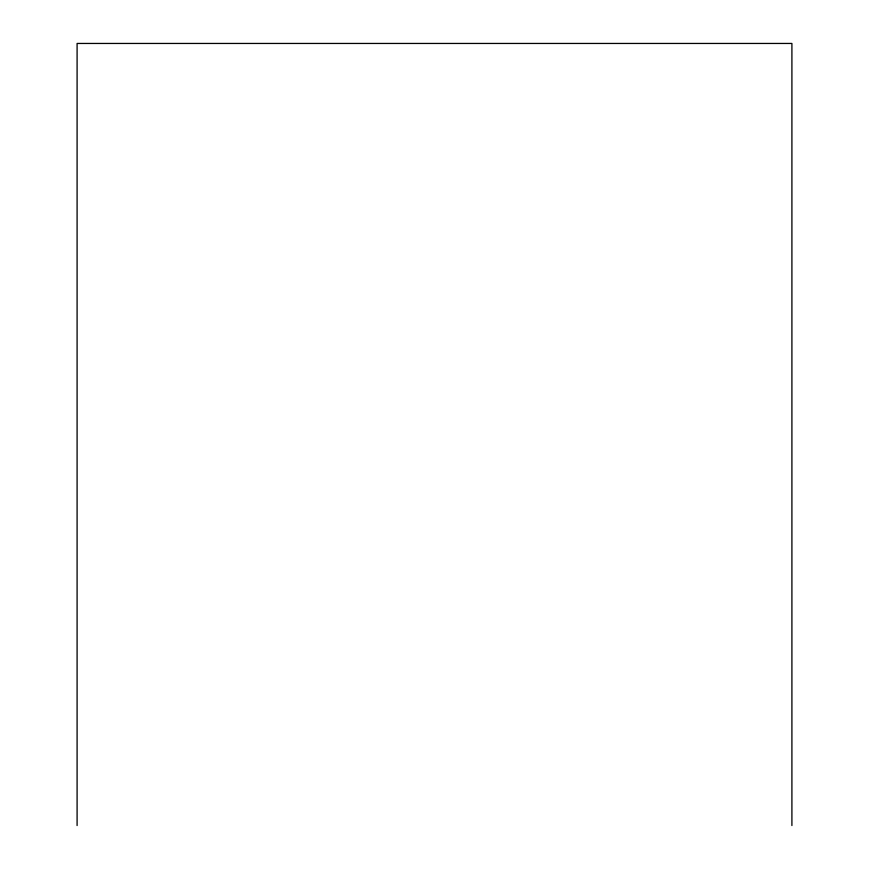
<?xml version="1.0" encoding="UTF-8"?>
<svg xmlns="http://www.w3.org/2000/svg" width="869" height="869" viewBox="0 0 869 869"><rect width="100%" height="100%" fill="white"/><g stroke="black" fill="none" stroke-linecap="round" stroke-linejoin="round"><path stroke-width="1.3" d="M791.909 825.55L791.909 43.45L77.091 43.45L77.091 825.55"/></g></svg>
